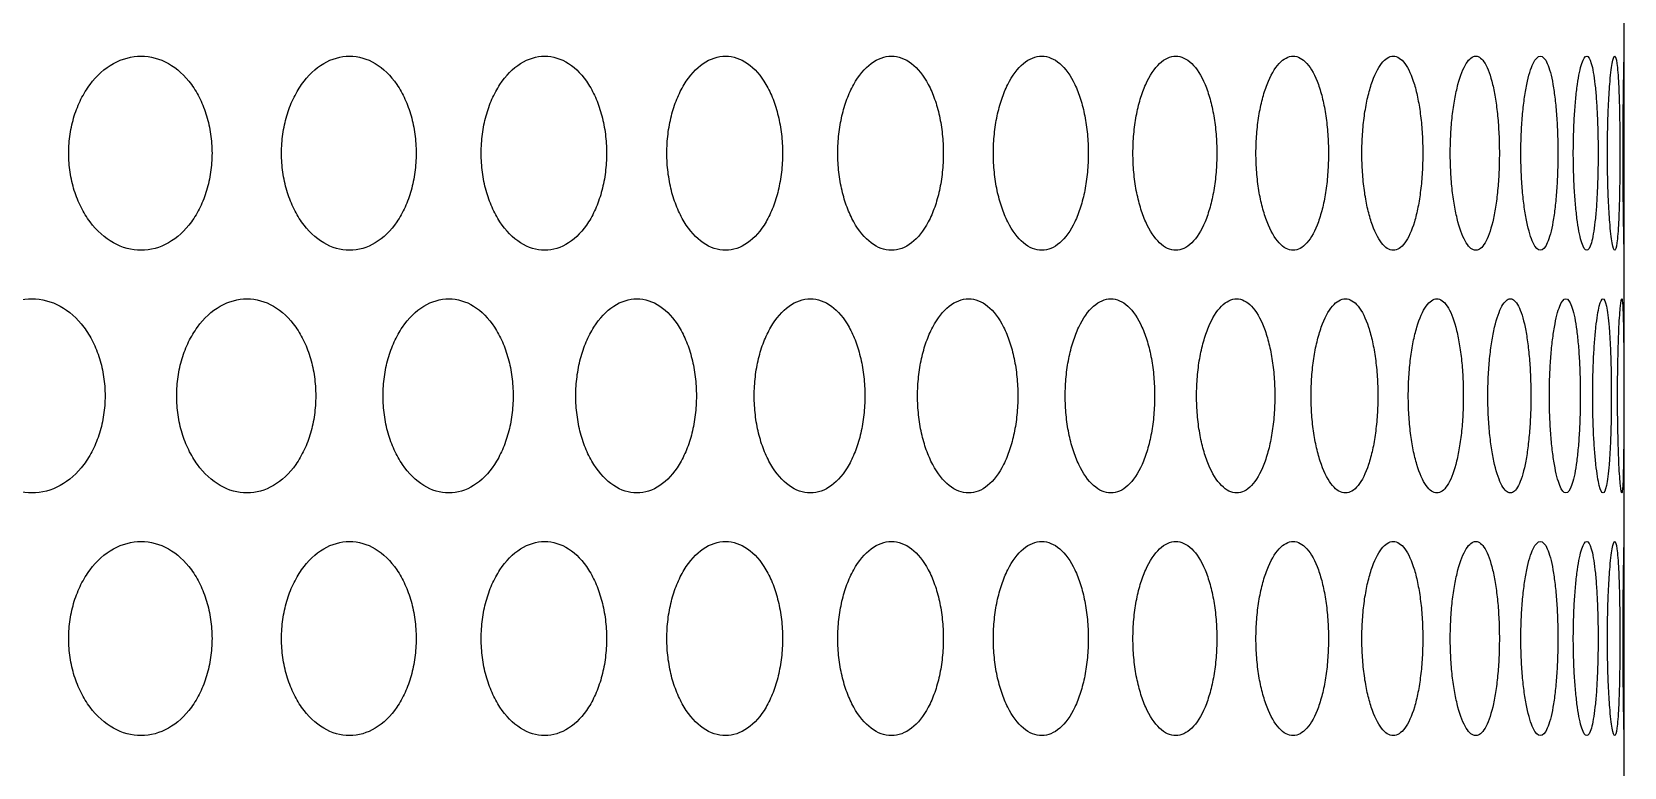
# Model space of a CAD drawing. Header units: millimetres. Extents: x 324 to 7054, y -67 to 2159.
# Drawn here: x 859.9 to 925.5, y 313.7 to 344 of the extents above; entities that cross this region are included whole.
import ezdxf

# ---------------------------------------------------------------- set-up
doc = ezdxf.new("R2010")
doc.units = ezdxf.units.MM
doc.header["$LTSCALE"] = 153.67
doc.layers.get('0').update_dxf_attribs({"linetype": 'CONTINUOUS'})
doc.layers.add('02___PRT_ALL_AXES', color=7, linetype='CONTINUOUS')

msp = doc.modelspace()

# ---------------------------------------------------------------- linework, layer by layer
at = {"linetype": 'Continuous'}
msp.add_line((925.51376, 232.49176), (925.51376, 776), dxfattribs=at)
at = {"layer": '02___PRT_ALL_AXES', "linetype": 'Continuous'}
for points, knots in [([(861.37941, 339), (861.37967, 339.26583), (861.41873, 339.78945), (861.59224, 340.54514), (861.86984, 341.23528), (862.36927, 342.04859), (863.19722, 342.7909), (864.36529, 343.10456), (865.52082, 342.79082), (866.3292, 342.05038), (866.81353, 341.2386), (867.08238, 340.54817), (867.25013, 339.79095), (867.28781, 339.2663), (867.28806, 339)], [0, 0, 0, 0, 0.0625, 0.125, 0.1875, 0.25, 0.375, 0.5, 0.625, 0.75, 0.8125, 0.875, 0.9375, 1, 1, 1, 1]), ([(870.15443, 339), (870.15467, 339.26583), (870.19146, 339.78945), (870.35486, 340.54514), (870.61623, 341.23528), (871.08635, 342.04859), (871.8653, 342.7909), (872.96316, 343.10456), (874.04804, 342.79082), (874.80622, 342.05038), (875.26023, 341.2386), (875.51218, 340.54817), (875.66934, 339.79095), (875.70465, 339.2663), (875.70488, 339)], [0, 0, 0, 0, 0.0625, 0.125, 0.1875, 0.25, 0.375, 0.5, 0.625, 0.75, 0.8125, 0.875, 0.9375, 1, 1, 1, 1]), ([(878.38649, 339), (878.38672, 339.26583), (878.42108, 339.78945), (878.57372, 340.54514), (878.81783, 341.23528), (879.25674, 342.04859), (879.98358, 342.7909), (881.00683, 343.10456), (882.01672, 342.79082), (882.72166, 342.05038), (883.14354, 341.2386), (883.37757, 340.54817), (883.52353, 339.79095), (883.55631, 339.2663), (883.55652, 339)], [0, 0, 0, 0, 0.0625, 0.125, 0.1875, 0.25, 0.375, 0.5, 0.625, 0.75, 0.8125, 0.875, 0.9375, 1, 1, 1, 1]), ([(886.04264, 339), (886.04286, 339.26583), (886.07467, 339.78945), (886.21593, 340.54514), (886.44179, 341.23528), (886.84774, 342.04859), (887.51956, 342.7909), (888.4641, 343.10456), (889.39496, 342.79082), (890.04385, 342.05038), (890.4319, 341.2386), (890.64708, 340.54817), (890.78124, 339.79095), (890.81137, 339.2663), (890.81157, 339)], [0, 0, 0, 0, 0.0625, 0.125, 0.1875, 0.25, 0.375, 0.5, 0.625, 0.75, 0.8125, 0.875, 0.9375, 1, 1, 1, 1]), ([(893.09225, 339), (893.09244, 339.26583), (893.12157, 339.78945), (893.25089, 340.54514), (893.4576, 341.23528), (893.82897, 342.04859), (894.44308, 342.7909), (895.30513, 343.10456), (896.15323, 342.79082), (896.74346, 342.05038), (897.09614, 341.2386), (897.29161, 340.54817), (897.41344, 339.79095), (897.44079, 339.2663), (897.44097, 339)], [0, 0, 0, 0, 0.0625, 0.125, 0.1875, 0.25, 0.375, 0.5, 0.625, 0.75, 0.8125, 0.875, 0.9375, 1, 1, 1, 1]), ([(899.50708, 339), (899.50726, 339.26583), (899.53358, 339.78945), (899.65045, 340.54514), (899.83718, 341.23528), (900.17248, 342.04859), (900.72641, 342.7909), (901.50253, 343.10456), (902.26447, 342.79082), (902.79369, 342.05038), (903.10958, 341.2386), (903.28455, 340.54817), (903.39356, 339.79095), (903.41804, 339.2663), (903.4182, 339)], [0, 0, 0, 0, 0.0625, 0.125, 0.1875, 0.25, 0.375, 0.5, 0.625, 0.75, 0.8125, 0.875, 0.9375, 1, 1, 1, 1]), ([(905.26146, 339), (905.26162, 339.26583), (905.28504, 339.78945), (905.38898, 340.54514), (905.55498, 341.23528), (905.85288, 342.04859), (906.34442, 342.7909), (907.0315, 343.10456), (907.70423, 342.79082), (908.17032, 342.05038), (908.44815, 341.2386), (908.60193, 340.54817), (908.69768, 339.79095), (908.71917, 339.2663), (908.71932, 339)], [0, 0, 0, 0, 0.0625, 0.125, 0.1875, 0.25, 0.375, 0.5, 0.625, 0.75, 0.8125, 0.875, 0.9375, 1, 1, 1, 1]), ([(910.33236, 339), (910.3325, 339.26583), (910.35292, 339.78945), (910.44352, 340.54514), (910.58813, 341.23528), (910.84742, 342.04859), (911.27461, 342.7909), (911.86989, 343.10456), (912.45073, 342.79082), (912.85181, 342.05038), (913.09048, 341.2386), (913.22245, 340.54817), (913.30457, 339.79095), (913.32299, 339.2663), (913.32311, 339)], [0, 0, 0, 0, 0.0625, 0.125, 0.1875, 0.25, 0.375, 0.5, 0.625, 0.75, 0.8125, 0.875, 0.9375, 1, 1, 1, 1]), ([(914.69948, 339), (914.6996, 339.26583), (914.71693, 339.78945), (914.79383, 340.54514), (914.91648, 341.23528), (915.13612, 342.04859), (915.49724, 342.7909), (915.99835, 343.10456), (916.48496, 342.79082), (916.81944, 342.05038), (917.01799, 341.2386), (917.12762, 340.54817), (917.19577, 339.79095), (917.21105, 339.2663), (917.21115, 339)], [0, 0, 0, 0, 0.0625, 0.125, 0.1875, 0.25, 0.375, 0.5, 0.625, 0.75, 0.8125, 0.875, 0.9375, 1, 1, 1, 1]), ([(918.34533, 339), (918.34543, 339.26583), (918.35962, 339.78945), (918.4225, 340.54514), (918.52269, 341.23528), (918.70181, 342.04859), (918.99542, 342.7909), (919.40034, 343.10456), (919.79079, 342.79082), (920.05733, 342.05038), (920.21495, 341.2386), (920.30181, 340.54817), (920.35572, 339.79095), (920.3678, 339.2663), (920.36787, 339)], [0, 0, 0, 0, 0.0625, 0.125, 0.1875, 0.25, 0.375, 0.5, 0.625, 0.75, 0.8125, 0.875, 0.9375, 1, 1, 1, 1]), ([(921.25533, 339), (921.25541, 339.26583), (921.26638, 339.78945), (921.31501, 340.54514), (921.39233, 341.23528), (921.53022, 342.04859), (921.75514, 342.7909), (922.06226, 343.10456), (922.35497, 342.79082), (922.5525, 342.05038), (922.66858, 341.2386), (922.73231, 340.54817), (922.77176, 339.79095), (922.78059, 339.2663), (922.78065, 339)], [0, 0, 0, 0, 0.0625, 0.125, 0.1875, 0.25, 0.375, 0.5, 0.625, 0.75, 0.8125, 0.875, 0.9375, 1, 1, 1, 1]), ([(923.41782, 339), (923.41788, 339.26583), (923.4256, 339.78945), (923.45977, 340.54514), (923.51392, 341.23528), (923.61002, 342.04859), (923.76535, 342.7909), (923.97344, 343.10456), (924.16725, 342.79082), (924.29497, 342.05038), (924.36904, 341.2386), (924.40939, 340.54817), (924.43423, 339.79095), (924.43977, 339.2663), (924.43981, 339)], [0, 0, 0, 0, 0.0625, 0.125, 0.1875, 0.25, 0.375, 0.5, 0.625, 0.75, 0.8125, 0.875, 0.9375, 1, 1, 1, 1]), ([(924.82416, 339), (924.82419, 339.26583), (924.82863, 339.78945), (924.8482, 340.54514), (924.87897, 341.23528), (924.93289, 342.04859), (925.01801, 342.7909), (925.12624, 343.10456), (925.22036, 342.79082), (925.27777, 342.05038), (925.30953, 341.2386), (925.32634, 340.54817), (925.33647, 339.79095), (925.3387, 339.2663), (925.33872, 339)], [0, 0, 0, 0, 0.0625, 0.125, 0.1875, 0.25, 0.375, 0.5, 0.625, 0.75, 0.8125, 0.875, 0.9375, 1, 1, 1, 1]), ([(925.4687, 339), (925.4687, 339.26583), (925.46985, 339.78945), (925.47475, 340.54514), (925.482, 341.23528), (925.49353, 342.04859), (925.50811, 342.7909), (925.51359, 343.0079), (925.51376, 342.9994), (925.51376, 342.99821)], [0, 0, 0, 0, 0.12268473, 0.24536945, 0.36805418, 0.49073891, 0.73610836, 0.98147781, 1, 1, 1, 1]), ([(867.28806, 339), (867.28781, 338.73417), (867.25026, 338.21055), (867.08321, 337.45486), (866.81516, 336.76472), (866.33083, 335.95141), (865.52173, 335.2091), (864.36309, 334.89544), (863.19813, 335.20918), (862.37095, 335.94962), (861.87152, 336.7614), (861.5931, 337.45183), (861.41887, 338.20905), (861.37967, 338.7337), (861.37941, 339)], [0, 0, 0, 0, 0.0625, 0.125, 0.1875, 0.25, 0.375, 0.5, 0.625, 0.75, 0.8125, 0.875, 0.9375, 1, 1, 1, 1]), ([(875.70488, 339), (875.70464, 338.73417), (875.66947, 338.21055), (875.51296, 337.45486), (875.26176, 336.76472), (874.80775, 335.95141), (874.0489, 335.2091), (872.96109, 334.89544), (871.86616, 335.20918), (871.08792, 335.94962), (870.61782, 336.7614), (870.35567, 337.45183), (870.19159, 338.20905), (870.15467, 338.7337), (870.15443, 339)], [0, 0, 0, 0, 0.0625, 0.125, 0.1875, 0.25, 0.375, 0.5, 0.625, 0.75, 0.8125, 0.875, 0.9375, 1, 1, 1, 1]), ([(883.55652, 339), (883.5563, 338.73417), (883.52365, 338.21055), (883.3783, 337.45486), (883.14496, 336.76472), (882.72308, 335.95141), (882.01752, 335.2091), (881.0049, 334.89544), (879.98438, 335.20918), (879.25821, 335.94962), (878.81931, 336.7614), (878.57449, 337.45183), (878.42121, 338.20905), (878.38671, 338.7337), (878.38649, 339)], [0, 0, 0, 0, 0.0625, 0.125, 0.1875, 0.25, 0.375, 0.5, 0.625, 0.75, 0.8125, 0.875, 0.9375, 1, 1, 1, 1]), ([(890.81157, 339), (890.81137, 338.73417), (890.78135, 338.21055), (890.64775, 337.45486), (890.4332, 336.76472), (890.04516, 335.95141), (889.3957, 335.2091), (888.46232, 334.89544), (887.5203, 335.20918), (886.84911, 335.94962), (886.44316, 336.7614), (886.21664, 337.45183), (886.07478, 338.20905), (886.04285, 338.7337), (886.04264, 339)], [0, 0, 0, 0, 0.0625, 0.125, 0.1875, 0.25, 0.375, 0.5, 0.625, 0.75, 0.8125, 0.875, 0.9375, 1, 1, 1, 1]), ([(897.44097, 339), (897.44079, 338.73417), (897.41354, 338.21055), (897.29221, 337.45486), (897.09732, 336.76472), (896.74465, 335.95141), (896.1539, 335.2091), (895.30351, 334.89544), (894.44375, 335.20918), (893.83022, 335.94962), (893.45885, 336.7614), (893.25154, 337.45183), (893.12168, 338.20905), (893.09244, 338.7337), (893.09225, 339)], [0, 0, 0, 0, 0.0625, 0.125, 0.1875, 0.25, 0.375, 0.5, 0.625, 0.75, 0.8125, 0.875, 0.9375, 1, 1, 1, 1]), ([(903.4182, 339), (903.41803, 338.73417), (903.39365, 338.21055), (903.2851, 337.45486), (903.11064, 336.76472), (902.79476, 335.95141), (902.26508, 335.2091), (901.50107, 334.89544), (900.72701, 335.20918), (900.1736, 335.94962), (899.83831, 336.7614), (899.65103, 337.45183), (899.53368, 338.20905), (899.50725, 338.7337), (899.50708, 339)], [0, 0, 0, 0, 0.0625, 0.125, 0.1875, 0.25, 0.375, 0.5, 0.625, 0.75, 0.8125, 0.875, 0.9375, 1, 1, 1, 1]), ([(908.71932, 339), (908.71917, 338.73417), (908.69776, 338.21055), (908.6024, 337.45486), (908.44908, 336.76472), (908.17126, 335.95141), (907.70477, 335.2091), (907.03021, 334.89544), (906.34495, 335.20918), (905.85387, 335.94962), (905.55599, 336.7614), (905.3895, 337.45183), (905.28512, 338.20905), (905.26162, 338.7337), (905.26146, 339)], [0, 0, 0, 0, 0.0625, 0.125, 0.1875, 0.25, 0.375, 0.5, 0.625, 0.75, 0.8125, 0.875, 0.9375, 1, 1, 1, 1]), ([(913.32311, 339), (913.32299, 338.73417), (913.30463, 338.21055), (913.22286, 337.45486), (913.09128, 336.76472), (912.85262, 335.95141), (912.45119, 335.2091), (911.86877, 334.89544), (911.27507, 335.20918), (910.84829, 335.94962), (910.58901, 336.7614), (910.44397, 337.45183), (910.35299, 338.20905), (910.3325, 338.7337), (910.33236, 339)], [0, 0, 0, 0, 0.0625, 0.125, 0.1875, 0.25, 0.375, 0.5, 0.625, 0.75, 0.8125, 0.875, 0.9375, 1, 1, 1, 1]), ([(917.21115, 339), (917.21105, 338.73417), (917.19583, 338.21055), (917.12796, 337.45486), (917.01865, 336.76472), (916.82012, 335.95141), (916.48535, 335.2091), (915.99741, 334.89544), (915.49763, 335.20918), (915.13686, 335.94962), (914.91722, 336.7614), (914.79422, 337.45183), (914.717, 338.20905), (914.69959, 338.7337), (914.69948, 339)], [0, 0, 0, 0, 0.0625, 0.125, 0.1875, 0.25, 0.375, 0.5, 0.625, 0.75, 0.8125, 0.875, 0.9375, 1, 1, 1, 1]), ([(920.36787, 339), (920.36779, 338.73417), (920.35576, 338.21055), (920.30207, 337.45486), (920.21548, 336.76472), (920.05786, 335.95141), (919.7911, 335.2091), (919.39959, 334.89544), (918.99573, 335.20918), (918.70241, 335.94962), (918.52329, 336.7614), (918.42282, 337.45183), (918.35967, 338.20905), (918.34543, 338.7337), (918.34533, 339)], [0, 0, 0, 0, 0.0625, 0.125, 0.1875, 0.25, 0.375, 0.5, 0.625, 0.75, 0.8125, 0.875, 0.9375, 1, 1, 1, 1]), ([(922.78065, 339), (922.78059, 338.73417), (922.77179, 338.21055), (922.7325, 337.45486), (922.66896, 336.76472), (922.55289, 335.95141), (922.35521, 335.2091), (922.06169, 334.89544), (921.75537, 335.20918), (921.53068, 335.94962), (921.3928, 336.7614), (921.31525, 337.45183), (921.26643, 338.20905), (921.2554, 338.7337), (921.25533, 339)], [0, 0, 0, 0, 0.0625, 0.125, 0.1875, 0.25, 0.375, 0.5, 0.625, 0.75, 0.8125, 0.875, 0.9375, 1, 1, 1, 1]), ([(924.43981, 339), (924.43977, 338.73417), (924.43425, 338.21055), (924.40951, 337.45486), (924.36928, 336.76472), (924.29523, 335.95141), (924.16741, 335.2091), (923.97306, 334.89544), (923.76551, 335.20918), (923.61034, 335.94962), (923.51425, 336.7614), (923.45994, 337.45183), (923.42563, 338.20905), (923.41788, 338.7337), (923.41782, 339)], [0, 0, 0, 0, 0.0625, 0.125, 0.1875, 0.25, 0.375, 0.5, 0.625, 0.75, 0.8125, 0.875, 0.9375, 1, 1, 1, 1]), ([(925.33872, 339), (925.3387, 338.73417), (925.33648, 338.21055), (925.32639, 337.45486), (925.30963, 336.76472), (925.27789, 335.95141), (925.22044, 335.2091), (925.12605, 334.89544), (925.01809, 335.20918), (924.93307, 335.94962), (924.87915, 336.7614), (924.8483, 337.45183), (924.82865, 338.20905), (924.82419, 338.7337), (924.82416, 339)], [0, 0, 0, 0, 0.0625, 0.125, 0.1875, 0.25, 0.375, 0.5, 0.625, 0.75, 0.8125, 0.875, 0.9375, 1, 1, 1, 1]), ([(925.51376, 335.00183), (925.51376, 335.00062), (925.51359, 334.99202), (925.50811, 335.20918), (925.49357, 335.94962), (925.48204, 336.7614), (925.47477, 337.45183), (925.46985, 338.20905), (925.4687, 338.7337), (925.4687, 339)], [0, 0, 0, 0, 0.0187605, 0.26407038, 0.50938025, 0.63203519, 0.75469013, 0.87734506, 1, 1, 1, 1]), ([(856.79919, 329), (856.79946, 329.26583), (856.83959, 329.78945), (857.0179, 330.54514), (857.3032, 331.23528), (857.81655, 332.04859), (858.66777, 332.7909), (859.86921, 333.10456), (861.05834, 332.79082), (861.89062, 332.05038), (862.38939, 331.2386), (862.66629, 330.54817), (862.83908, 329.79095), (862.8779, 329.2663), (862.87815, 329)], [0, 0, 0, 0, 0.0625, 0.125, 0.1875, 0.25, 0.375, 0.5, 0.625, 0.75, 0.8125, 0.875, 0.9375, 1, 1, 1, 1]), ([(865.83264, 329), (865.83289, 329.26583), (865.87083, 329.78945), (866.03938, 330.54514), (866.309, 331.23528), (866.79401, 332.04859), (867.59787, 332.7909), (868.7314, 333.10456), (869.85217, 332.79082), (870.63583, 332.05038), (871.10524, 331.2386), (871.36577, 330.54817), (871.52831, 329.79095), (871.56482, 329.2663), (871.56506, 329)], [0, 0, 0, 0, 0.0625, 0.125, 0.1875, 0.25, 0.375, 0.5, 0.625, 0.75, 0.8125, 0.875, 0.9375, 1, 1, 1, 1]), ([(874.34044, 329), (874.34068, 329.26583), (874.37627, 329.78945), (874.53437, 330.54514), (874.78724, 331.23528), (875.24198, 332.04859), (875.99525, 332.7909), (877.05633, 333.10456), (878.10425, 332.79082), (878.83617, 332.05038), (879.27434, 331.2386), (879.51745, 330.54817), (879.66908, 329.79095), (879.70314, 329.2663), (879.70336, 329)], [0, 0, 0, 0, 0.0625, 0.125, 0.1875, 0.25, 0.375, 0.5, 0.625, 0.75, 0.8125, 0.875, 0.9375, 1, 1, 1, 1]), ([(882.28853, 329), (882.28875, 329.26583), (882.32185, 329.78945), (882.46888, 330.54514), (882.70398, 331.23528), (883.12662, 332.04859), (883.8263, 332.7909), (884.81069, 333.10456), (885.78155, 332.79082), (886.4588, 332.05038), (886.86397, 331.2386), (887.08869, 330.54817), (887.22882, 329.79095), (887.26029, 329.2663), (887.26049, 329)], [0, 0, 0, 0, 0.0625, 0.125, 0.1875, 0.25, 0.375, 0.5, 0.625, 0.75, 0.8125, 0.875, 0.9375, 1, 1, 1, 1]), ([(889.64509, 329), (889.64529, 329.26583), (889.67577, 329.78945), (889.81114, 330.54514), (890.02753, 331.23528), (890.41639, 332.04859), (891.05967, 332.7909), (891.96342, 333.10456), (892.85334, 332.79082), (893.47321, 332.05038), (893.84376, 331.2386), (894.04919, 330.54817), (894.17725, 329.79095), (894.20601, 329.2663), (894.20619, 329)], [0, 0, 0, 0, 0.0625, 0.125, 0.1875, 0.25, 0.375, 0.5, 0.625, 0.75, 0.8125, 0.875, 0.9375, 1, 1, 1, 1]), ([(896.38068, 329), (896.38086, 329.26583), (896.4086, 329.78945), (896.53176, 330.54514), (896.72858, 331.23528), (897.08209, 332.04859), (897.6664, 332.7909), (898.4859, 333.10456), (899.29132, 332.79082), (899.85133, 332.05038), (900.18578, 331.2386), (900.37109, 330.54817), (900.48657, 329.79095), (900.51249, 329.2663), (900.51266, 329)], [0, 0, 0, 0, 0.0625, 0.125, 0.1875, 0.25, 0.375, 0.5, 0.625, 0.75, 0.8125, 0.875, 0.9375, 1, 1, 1, 1]), ([(902.46833, 329), (902.4685, 329.26583), (902.49338, 329.78945), (902.60384, 330.54514), (902.7803, 331.23528), (903.09705, 332.04859), (903.62005, 332.7909), (904.35202, 333.10456), (905.06971, 332.79082), (905.56762, 332.05038), (905.86462, 331.2386), (906.02908, 330.54817), (906.13152, 329.79095), (906.15451, 329.2663), (906.15466, 329)], [0, 0, 0, 0, 0.0625, 0.125, 0.1875, 0.25, 0.375, 0.5, 0.625, 0.75, 0.8125, 0.875, 0.9375, 1, 1, 1, 1]), ([(907.88368, 329), (907.88383, 329.26583), (907.90576, 329.78945), (908.00308, 330.54514), (908.15847, 331.23528), (908.43719, 332.04859), (908.89679, 332.7909), (909.53829, 333.10456), (910.16539, 332.79082), (910.59919, 332.05038), (910.85757, 331.2386), (911.00052, 330.54817), (911.0895, 329.79095), (911.10947, 329.2663), (911.1096, 329)], [0, 0, 0, 0, 0.0625, 0.125, 0.1875, 0.25, 0.375, 0.5, 0.625, 0.75, 0.8125, 0.875, 0.9375, 1, 1, 1, 1]), ([(912.60505, 329), (912.60518, 329.26583), (912.62407, 329.78945), (912.70786, 330.54514), (912.84155, 331.23528), (913.08114, 332.04859), (913.47549, 332.7909), (914.02396, 333.10456), (914.55796, 332.79082), (914.92592, 332.05038), (915.14464, 331.2386), (915.2655, 330.54817), (915.34067, 329.79095), (915.35753, 329.2663), (915.35764, 329)], [0, 0, 0, 0, 0.0625, 0.125, 0.1875, 0.25, 0.375, 0.5, 0.625, 0.75, 0.8125, 0.875, 0.9375, 1, 1, 1, 1]), ([(916.61355, 329), (916.61365, 329.26583), (916.62942, 329.78945), (916.69935, 330.54514), (916.81082, 331.23528), (917.0103, 332.04859), (917.33783, 332.7909), (917.79107, 333.10456), (918.22982, 332.79082), (918.53048, 332.05038), (918.70866, 331.2386), (918.80695, 330.54817), (918.86801, 329.79095), (918.8817, 329.2663), (918.88179, 329)], [0, 0, 0, 0, 0.0625, 0.125, 0.1875, 0.25, 0.375, 0.5, 0.625, 0.75, 0.8125, 0.875, 0.9375, 1, 1, 1, 1]), ([(919.89311, 329), (919.8932, 329.26583), (919.90579, 329.78945), (919.96157, 330.54514), (920.05037, 331.23528), (920.20895, 332.04859), (920.46835, 332.7909), (920.82455, 333.10456), (921.1663, 332.79082), (921.39844, 332.05038), (921.53537, 331.2386), (921.6107, 330.54817), (921.6574, 329.79095), (921.66786, 329.2663), (921.66793, 329)], [0, 0, 0, 0, 0.0625, 0.125, 0.1875, 0.25, 0.375, 0.5, 0.625, 0.75, 0.8125, 0.875, 0.9375, 1, 1, 1, 1]), ([(922.43063, 329), (922.43069, 329.26583), (922.44005, 329.78945), (922.48147, 330.54514), (922.54723, 331.23528), (922.66429, 332.04859), (922.85451, 332.7909), (923.11224, 333.10456), (923.35562, 332.79082), (923.51833, 332.05038), (923.61345, 331.2386), (923.66551, 330.54817), (923.69768, 329.79095), (923.70487, 329.2663), (923.70491, 329)], [0, 0, 0, 0, 0.0625, 0.125, 0.1875, 0.25, 0.375, 0.5, 0.625, 0.75, 0.8125, 0.875, 0.9375, 1, 1, 1, 1]), ([(924.21593, 329), (924.21597, 329.26583), (924.22206, 329.78945), (924.24895, 330.54514), (924.29143, 331.23528), (924.36647, 332.04859), (924.48676, 332.7909), (924.645, 333.10456), (924.78904, 332.79082), (924.88165, 332.05038), (924.93459, 331.2386), (924.96318, 330.54817), (924.98067, 329.79095), (924.98456, 329.2663), (924.98459, 329)], [0, 0, 0, 0, 0.0625, 0.125, 0.1875, 0.25, 0.375, 0.5, 0.625, 0.75, 0.8125, 0.875, 0.9375, 1, 1, 1, 1]), ([(925.24188, 329), (925.2419, 329.26583), (925.2447, 329.78945), (925.25694, 330.54514), (925.27596, 331.23528), (925.3087, 332.04859), (925.35857, 332.7909), (925.41668, 333.10456), (925.4608, 332.79082), (925.48295, 332.05038), (925.49349, 331.2386), (925.4985, 330.54817), (925.50125, 329.79095), (925.50183, 329.2663), (925.50183, 329)], [0, 0, 0, 0, 0.0625, 0.125, 0.1875, 0.25, 0.375, 0.5, 0.625, 0.75, 0.8125, 0.875, 0.9375, 1, 1, 1, 1]), ([(862.87815, 329), (862.87789, 328.73417), (862.83922, 328.21055), (862.66715, 327.45486), (862.39107, 326.76472), (861.8923, 325.95141), (861.05928, 325.2091), (859.86694, 324.89544), (858.6687, 325.20918), (857.81827, 325.94962), (857.30493, 326.7614), (857.01879, 327.45183), (856.83974, 328.20905), (856.79945, 328.7337), (856.79919, 329)], [0, 0, 0, 0, 0.0625, 0.125, 0.1875, 0.25, 0.375, 0.5, 0.625, 0.75, 0.8125, 0.875, 0.9375, 1, 1, 1, 1]), ([(871.56506, 329), (871.56482, 328.73417), (871.52844, 328.21055), (871.36658, 327.45486), (871.10682, 326.76472), (870.63742, 325.95141), (869.85305, 325.2091), (868.72926, 324.89544), (867.59875, 325.20918), (866.79564, 325.94962), (866.31063, 326.7614), (866.04022, 327.45183), (865.87097, 328.20905), (865.83289, 328.7337), (865.83264, 329)], [0, 0, 0, 0, 0.0625, 0.125, 0.1875, 0.25, 0.375, 0.5, 0.625, 0.75, 0.8125, 0.875, 0.9375, 1, 1, 1, 1]), ([(879.70336, 329), (879.70314, 328.73417), (879.66921, 328.21055), (879.5182, 327.45486), (879.27581, 326.76472), (878.83765, 325.95141), (878.10507, 325.2091), (877.05433, 324.89544), (875.99608, 325.20918), (875.2435, 325.94962), (874.78877, 326.7614), (874.53516, 327.45183), (874.3764, 328.20905), (874.34067, 328.7337), (874.34044, 329)], [0, 0, 0, 0, 0.0625, 0.125, 0.1875, 0.25, 0.375, 0.5, 0.625, 0.75, 0.8125, 0.875, 0.9375, 1, 1, 1, 1]), ([(887.26049, 329), (887.26028, 328.73417), (887.22893, 328.21055), (887.08938, 327.45486), (886.86533, 326.76472), (886.46017, 325.95141), (885.78231, 325.2091), (884.80883, 324.89544), (883.82707, 325.20918), (883.12804, 325.94962), (882.7054, 326.7614), (882.46961, 327.45183), (882.32197, 328.20905), (882.28874, 328.7337), (882.28853, 329)], [0, 0, 0, 0, 0.0625, 0.125, 0.1875, 0.25, 0.375, 0.5, 0.625, 0.75, 0.8125, 0.875, 0.9375, 1, 1, 1, 1]), ([(894.20619, 329), (894.206, 328.73417), (894.17735, 328.21055), (894.04983, 327.45486), (893.84501, 326.76472), (893.47446, 325.95141), (892.85405, 325.2091), (891.96172, 324.89544), (891.06037, 325.20918), (890.41769, 325.94962), (890.02884, 326.7614), (889.81181, 327.45183), (889.67589, 328.20905), (889.64529, 328.7337), (889.64509, 329)], [0, 0, 0, 0, 0.0625, 0.125, 0.1875, 0.25, 0.375, 0.5, 0.625, 0.75, 0.8125, 0.875, 0.9375, 1, 1, 1, 1]), ([(900.51266, 329), (900.51249, 328.73417), (900.48666, 328.21055), (900.37166, 327.45486), (900.1869, 326.76472), (899.85246, 325.95141), (899.29196, 325.2091), (898.48436, 324.89544), (897.66704, 325.20918), (897.08327, 325.94962), (896.72977, 326.7614), (896.53237, 327.45183), (896.4087, 328.20905), (896.38086, 328.7337), (896.38068, 329)], [0, 0, 0, 0, 0.0625, 0.125, 0.1875, 0.25, 0.375, 0.5, 0.625, 0.75, 0.8125, 0.875, 0.9375, 1, 1, 1, 1]), ([(906.15466, 329), (906.15451, 328.73417), (906.1316, 328.21055), (906.02959, 327.45486), (905.86562, 326.76472), (905.56862, 325.95141), (905.07028, 325.2091), (904.35064, 324.89544), (903.62062, 325.20918), (903.09811, 325.94962), (902.78136, 326.7614), (902.60439, 327.45183), (902.49347, 328.20905), (902.46849, 328.7337), (902.46833, 329)], [0, 0, 0, 0, 0.0625, 0.125, 0.1875, 0.25, 0.375, 0.5, 0.625, 0.75, 0.8125, 0.875, 0.9375, 1, 1, 1, 1]), ([(911.1096, 329), (911.10946, 328.73417), (911.08957, 328.21055), (911.00096, 327.45486), (910.85844, 326.76472), (910.60007, 325.95141), (910.16589, 325.2091), (909.53709, 324.89544), (908.89728, 325.20918), (908.43813, 325.94962), (908.15941, 326.7614), (908.00357, 327.45183), (907.90584, 328.20905), (907.88383, 328.7337), (907.88368, 329)], [0, 0, 0, 0, 0.0625, 0.125, 0.1875, 0.25, 0.375, 0.5, 0.625, 0.75, 0.8125, 0.875, 0.9375, 1, 1, 1, 1]), ([(915.35764, 329), (915.35753, 328.73417), (915.34073, 328.21055), (915.26587, 327.45486), (915.14537, 326.76472), (914.92666, 325.95141), (914.55838, 325.2091), (914.02293, 324.89544), (913.47591, 325.20918), (913.08194, 325.94962), (912.84236, 326.7614), (912.70828, 327.45183), (912.62414, 328.20905), (912.60518, 328.7337), (912.60505, 329)], [0, 0, 0, 0, 0.0625, 0.125, 0.1875, 0.25, 0.375, 0.5, 0.625, 0.75, 0.8125, 0.875, 0.9375, 1, 1, 1, 1]), ([(918.88179, 329), (918.88169, 328.73417), (918.86806, 328.21055), (918.80725, 327.45486), (918.70925, 326.76472), (918.53109, 325.95141), (918.23018, 325.2091), (917.79023, 324.89544), (917.33818, 325.20918), (917.01097, 325.94962), (916.81149, 326.7614), (916.6997, 327.45183), (916.62948, 328.20905), (916.61365, 328.7337), (916.61355, 329)], [0, 0, 0, 0, 0.0625, 0.125, 0.1875, 0.25, 0.375, 0.5, 0.625, 0.75, 0.8125, 0.875, 0.9375, 1, 1, 1, 1]), ([(921.66793, 329), (921.66786, 328.73417), (921.65744, 328.21055), (921.61093, 327.45486), (921.53582, 326.76472), (921.39891, 325.95141), (921.16657, 325.2091), (920.82389, 324.89544), (920.46862, 325.20918), (920.20948, 325.94962), (920.0509, 326.7614), (919.96185, 327.45183), (919.90583, 328.20905), (919.8932, 328.7337), (919.89311, 329)], [0, 0, 0, 0, 0.0625, 0.125, 0.1875, 0.25, 0.375, 0.5, 0.625, 0.75, 0.8125, 0.875, 0.9375, 1, 1, 1, 1]), ([(923.70491, 329), (923.70487, 328.73417), (923.69771, 328.21055), (923.66567, 327.45486), (923.61377, 326.76472), (923.51865, 325.95141), (923.35582, 325.2091), (923.11177, 324.89544), (922.8547, 325.20918), (922.66467, 325.94962), (922.54763, 326.7614), (922.48167, 327.45183), (922.44008, 328.20905), (922.43069, 328.7337), (922.43063, 329)], [0, 0, 0, 0, 0.0625, 0.125, 0.1875, 0.25, 0.375, 0.5, 0.625, 0.75, 0.8125, 0.875, 0.9375, 1, 1, 1, 1]), ([(924.98459, 329), (924.98456, 328.73417), (924.98069, 328.21055), (924.96327, 327.45486), (924.93476, 326.76472), (924.88183, 325.95141), (924.78916, 325.2091), (924.64471, 324.89544), (924.48688, 325.20918), (924.36672, 325.94962), (924.29168, 326.7614), (924.24908, 327.45183), (924.22209, 328.20905), (924.21597, 328.7337), (924.21593, 329)], [0, 0, 0, 0, 0.0625, 0.125, 0.1875, 0.25, 0.375, 0.5, 0.625, 0.75, 0.8125, 0.875, 0.9375, 1, 1, 1, 1]), ([(925.50183, 329), (925.50183, 328.73417), (925.50126, 328.21055), (925.49851, 327.45486), (925.49353, 326.76472), (925.48299, 325.95141), (925.46084, 325.2091), (925.41658, 324.89544), (925.35861, 325.20918), (925.30881, 325.94962), (925.27607, 326.7614), (925.257, 327.45183), (925.24471, 328.20905), (925.2419, 328.7337), (925.24188, 329)], [0, 0, 0, 0, 0.0625, 0.125, 0.1875, 0.25, 0.375, 0.5, 0.625, 0.75, 0.8125, 0.875, 0.9375, 1, 1, 1, 1]), ([(861.37941, 319), (861.37967, 319.26583), (861.41873, 319.78945), (861.59224, 320.54514), (861.86984, 321.23528), (862.36927, 322.04859), (863.19722, 322.7909), (864.36529, 323.10456), (865.52082, 322.79082), (866.3292, 322.05038), (866.81353, 321.2386), (867.08238, 320.54817), (867.25013, 319.79095), (867.28781, 319.2663), (867.28806, 319)], [0, 0, 0, 0, 0.0625, 0.125, 0.1875, 0.25, 0.375, 0.5, 0.625, 0.75, 0.8125, 0.875, 0.9375, 1, 1, 1, 1]), ([(870.15443, 319), (870.15467, 319.26583), (870.19146, 319.78945), (870.35486, 320.54514), (870.61623, 321.23528), (871.08635, 322.04859), (871.8653, 322.7909), (872.96316, 323.10456), (874.04804, 322.79082), (874.80622, 322.05038), (875.26023, 321.2386), (875.51218, 320.54817), (875.66934, 319.79095), (875.70465, 319.2663), (875.70488, 319)], [0, 0, 0, 0, 0.0625, 0.125, 0.1875, 0.25, 0.375, 0.5, 0.625, 0.75, 0.8125, 0.875, 0.9375, 1, 1, 1, 1]), ([(878.38649, 319), (878.38672, 319.26583), (878.42108, 319.78945), (878.57372, 320.54514), (878.81783, 321.23528), (879.25674, 322.04859), (879.98358, 322.7909), (881.00683, 323.10456), (882.01672, 322.79082), (882.72166, 322.05038), (883.14354, 321.2386), (883.37757, 320.54817), (883.52353, 319.79095), (883.55631, 319.2663), (883.55652, 319)], [0, 0, 0, 0, 0.0625, 0.125, 0.1875, 0.25, 0.375, 0.5, 0.625, 0.75, 0.8125, 0.875, 0.9375, 1, 1, 1, 1]), ([(886.04264, 319), (886.04286, 319.26583), (886.07467, 319.78945), (886.21593, 320.54514), (886.44179, 321.23528), (886.84774, 322.04859), (887.51956, 322.7909), (888.4641, 323.10456), (889.39496, 322.79082), (890.04385, 322.05038), (890.4319, 321.2386), (890.64708, 320.54817), (890.78124, 319.79095), (890.81137, 319.2663), (890.81157, 319)], [0, 0, 0, 0, 0.0625, 0.125, 0.1875, 0.25, 0.375, 0.5, 0.625, 0.75, 0.8125, 0.875, 0.9375, 1, 1, 1, 1]), ([(893.09225, 319), (893.09244, 319.26583), (893.12157, 319.78945), (893.25089, 320.54514), (893.4576, 321.23528), (893.82897, 322.04859), (894.44308, 322.7909), (895.30513, 323.10456), (896.15323, 322.79082), (896.74346, 322.05038), (897.09614, 321.2386), (897.29161, 320.54817), (897.41344, 319.79095), (897.44079, 319.2663), (897.44097, 319)], [0, 0, 0, 0, 0.0625, 0.125, 0.1875, 0.25, 0.375, 0.5, 0.625, 0.75, 0.8125, 0.875, 0.9375, 1, 1, 1, 1]), ([(899.50708, 319), (899.50726, 319.26583), (899.53358, 319.78945), (899.65045, 320.54514), (899.83718, 321.23528), (900.17248, 322.04859), (900.72641, 322.7909), (901.50253, 323.10456), (902.26447, 322.79082), (902.79369, 322.05038), (903.10958, 321.2386), (903.28455, 320.54817), (903.39356, 319.79095), (903.41804, 319.2663), (903.4182, 319)], [0, 0, 0, 0, 0.0625, 0.125, 0.1875, 0.25, 0.375, 0.5, 0.625, 0.75, 0.8125, 0.875, 0.9375, 1, 1, 1, 1]), ([(905.26146, 319), (905.26162, 319.26583), (905.28504, 319.78945), (905.38898, 320.54514), (905.55498, 321.23528), (905.85288, 322.04859), (906.34442, 322.7909), (907.0315, 323.10456), (907.70423, 322.79082), (908.17032, 322.05038), (908.44815, 321.2386), (908.60193, 320.54817), (908.69768, 319.79095), (908.71917, 319.2663), (908.71932, 319)], [0, 0, 0, 0, 0.0625, 0.125, 0.1875, 0.25, 0.375, 0.5, 0.625, 0.75, 0.8125, 0.875, 0.9375, 1, 1, 1, 1]), ([(910.33236, 319), (910.3325, 319.26583), (910.35292, 319.78945), (910.44352, 320.54514), (910.58813, 321.23528), (910.84742, 322.04859), (911.27461, 322.7909), (911.86989, 323.10456), (912.45073, 322.79082), (912.85181, 322.05038), (913.09048, 321.2386), (913.22245, 320.54817), (913.30457, 319.79095), (913.32299, 319.2663), (913.32311, 319)], [0, 0, 0, 0, 0.0625, 0.125, 0.1875, 0.25, 0.375, 0.5, 0.625, 0.75, 0.8125, 0.875, 0.9375, 1, 1, 1, 1]), ([(914.69948, 319), (914.6996, 319.26583), (914.71693, 319.78945), (914.79383, 320.54514), (914.91648, 321.23528), (915.13612, 322.04859), (915.49724, 322.7909), (915.99835, 323.10456), (916.48496, 322.79082), (916.81944, 322.05038), (917.01799, 321.2386), (917.12762, 320.54817), (917.19577, 319.79095), (917.21105, 319.2663), (917.21115, 319)], [0, 0, 0, 0, 0.0625, 0.125, 0.1875, 0.25, 0.375, 0.5, 0.625, 0.75, 0.8125, 0.875, 0.9375, 1, 1, 1, 1]), ([(918.34533, 319), (918.34543, 319.26583), (918.35962, 319.78945), (918.4225, 320.54514), (918.52269, 321.23528), (918.70181, 322.04859), (918.99542, 322.7909), (919.40034, 323.10456), (919.79079, 322.79082), (920.05733, 322.05038), (920.21495, 321.2386), (920.30181, 320.54817), (920.35572, 319.79095), (920.3678, 319.2663), (920.36787, 319)], [0, 0, 0, 0, 0.0625, 0.125, 0.1875, 0.25, 0.375, 0.5, 0.625, 0.75, 0.8125, 0.875, 0.9375, 1, 1, 1, 1]), ([(921.25533, 319), (921.25541, 319.26583), (921.26638, 319.78945), (921.31501, 320.54514), (921.39233, 321.23528), (921.53022, 322.04859), (921.75514, 322.7909), (922.06226, 323.10456), (922.35497, 322.79082), (922.5525, 322.05038), (922.66858, 321.2386), (922.73231, 320.54817), (922.77176, 319.79095), (922.78059, 319.2663), (922.78065, 319)], [0, 0, 0, 0, 0.0625, 0.125, 0.1875, 0.25, 0.375, 0.5, 0.625, 0.75, 0.8125, 0.875, 0.9375, 1, 1, 1, 1]), ([(923.41782, 319), (923.41788, 319.26583), (923.4256, 319.78945), (923.45977, 320.54514), (923.51392, 321.23528), (923.61002, 322.04859), (923.76535, 322.7909), (923.97344, 323.10456), (924.16725, 322.79082), (924.29497, 322.05038), (924.36904, 321.2386), (924.40939, 320.54817), (924.43423, 319.79095), (924.43977, 319.2663), (924.43981, 319)], [0, 0, 0, 0, 0.0625, 0.125, 0.1875, 0.25, 0.375, 0.5, 0.625, 0.75, 0.8125, 0.875, 0.9375, 1, 1, 1, 1]), ([(924.82416, 319), (924.82419, 319.26583), (924.82863, 319.78945), (924.8482, 320.54514), (924.87897, 321.23528), (924.93289, 322.04859), (925.01801, 322.7909), (925.12624, 323.10456), (925.22036, 322.79082), (925.27777, 322.05038), (925.30953, 321.2386), (925.32634, 320.54817), (925.33647, 319.79095), (925.3387, 319.2663), (925.33872, 319)], [0, 0, 0, 0, 0.0625, 0.125, 0.1875, 0.25, 0.375, 0.5, 0.625, 0.75, 0.8125, 0.875, 0.9375, 1, 1, 1, 1]), ([(925.4687, 319), (925.4687, 319.26583), (925.46985, 319.78945), (925.47475, 320.54514), (925.482, 321.23528), (925.49353, 322.04859), (925.50811, 322.7909), (925.51359, 323.0079), (925.51376, 322.9994), (925.51376, 322.99821)], [0, 0, 0, 0, 0.12268473, 0.24536945, 0.36805418, 0.49073891, 0.73610836, 0.98147781, 1, 1, 1, 1]), ([(867.28806, 319), (867.28781, 318.73417), (867.25026, 318.21055), (867.08321, 317.45486), (866.81516, 316.76472), (866.33083, 315.95141), (865.52173, 315.2091), (864.36309, 314.89544), (863.19813, 315.20918), (862.37095, 315.94962), (861.87152, 316.7614), (861.5931, 317.45183), (861.41887, 318.20905), (861.37967, 318.7337), (861.37941, 319)], [0, 0, 0, 0, 0.0625, 0.125, 0.1875, 0.25, 0.375, 0.5, 0.625, 0.75, 0.8125, 0.875, 0.9375, 1, 1, 1, 1]), ([(875.70488, 319), (875.70464, 318.73417), (875.66947, 318.21055), (875.51296, 317.45486), (875.26176, 316.76472), (874.80775, 315.95141), (874.0489, 315.2091), (872.96109, 314.89544), (871.86616, 315.20918), (871.08792, 315.94962), (870.61782, 316.7614), (870.35567, 317.45183), (870.19159, 318.20905), (870.15467, 318.7337), (870.15443, 319)], [0, 0, 0, 0, 0.0625, 0.125, 0.1875, 0.25, 0.375, 0.5, 0.625, 0.75, 0.8125, 0.875, 0.9375, 1, 1, 1, 1]), ([(883.55652, 319), (883.5563, 318.73417), (883.52365, 318.21055), (883.3783, 317.45486), (883.14496, 316.76472), (882.72308, 315.95141), (882.01752, 315.2091), (881.0049, 314.89544), (879.98438, 315.20918), (879.25821, 315.94962), (878.81931, 316.7614), (878.57449, 317.45183), (878.42121, 318.20905), (878.38671, 318.7337), (878.38649, 319)], [0, 0, 0, 0, 0.0625, 0.125, 0.1875, 0.25, 0.375, 0.5, 0.625, 0.75, 0.8125, 0.875, 0.9375, 1, 1, 1, 1]), ([(890.81157, 319), (890.81137, 318.73417), (890.78135, 318.21055), (890.64775, 317.45486), (890.4332, 316.76472), (890.04516, 315.95141), (889.3957, 315.2091), (888.46232, 314.89544), (887.5203, 315.20918), (886.84911, 315.94962), (886.44316, 316.7614), (886.21664, 317.45183), (886.07478, 318.20905), (886.04285, 318.7337), (886.04264, 319)], [0, 0, 0, 0, 0.0625, 0.125, 0.1875, 0.25, 0.375, 0.5, 0.625, 0.75, 0.8125, 0.875, 0.9375, 1, 1, 1, 1]), ([(897.44097, 319), (897.44079, 318.73417), (897.41354, 318.21055), (897.29221, 317.45486), (897.09732, 316.76472), (896.74465, 315.95141), (896.1539, 315.2091), (895.30351, 314.89544), (894.44375, 315.20918), (893.83022, 315.94962), (893.45885, 316.7614), (893.25154, 317.45183), (893.12168, 318.20905), (893.09244, 318.7337), (893.09225, 319)], [0, 0, 0, 0, 0.0625, 0.125, 0.1875, 0.25, 0.375, 0.5, 0.625, 0.75, 0.8125, 0.875, 0.9375, 1, 1, 1, 1]), ([(903.4182, 319), (903.41803, 318.73417), (903.39365, 318.21055), (903.2851, 317.45486), (903.11064, 316.76472), (902.79476, 315.95141), (902.26508, 315.2091), (901.50107, 314.89544), (900.72701, 315.20918), (900.1736, 315.94962), (899.83831, 316.7614), (899.65103, 317.45183), (899.53368, 318.20905), (899.50725, 318.7337), (899.50708, 319)], [0, 0, 0, 0, 0.0625, 0.125, 0.1875, 0.25, 0.375, 0.5, 0.625, 0.75, 0.8125, 0.875, 0.9375, 1, 1, 1, 1]), ([(908.71932, 319), (908.71917, 318.73417), (908.69776, 318.21055), (908.6024, 317.45486), (908.44908, 316.76472), (908.17126, 315.95141), (907.70477, 315.2091), (907.03021, 314.89544), (906.34495, 315.20918), (905.85387, 315.94962), (905.55599, 316.7614), (905.3895, 317.45183), (905.28512, 318.20905), (905.26162, 318.7337), (905.26146, 319)], [0, 0, 0, 0, 0.0625, 0.125, 0.1875, 0.25, 0.375, 0.5, 0.625, 0.75, 0.8125, 0.875, 0.9375, 1, 1, 1, 1]), ([(913.32311, 319), (913.32299, 318.73417), (913.30463, 318.21055), (913.22286, 317.45486), (913.09128, 316.76472), (912.85262, 315.95141), (912.45119, 315.2091), (911.86877, 314.89544), (911.27507, 315.20918), (910.84829, 315.94962), (910.58901, 316.7614), (910.44397, 317.45183), (910.35299, 318.20905), (910.3325, 318.7337), (910.33236, 319)], [0, 0, 0, 0, 0.0625, 0.125, 0.1875, 0.25, 0.375, 0.5, 0.625, 0.75, 0.8125, 0.875, 0.9375, 1, 1, 1, 1]), ([(917.21115, 319), (917.21105, 318.73417), (917.19583, 318.21055), (917.12796, 317.45486), (917.01865, 316.76472), (916.82012, 315.95141), (916.48535, 315.2091), (915.99741, 314.89544), (915.49763, 315.20918), (915.13686, 315.94962), (914.91722, 316.7614), (914.79422, 317.45183), (914.717, 318.20905), (914.69959, 318.7337), (914.69948, 319)], [0, 0, 0, 0, 0.0625, 0.125, 0.1875, 0.25, 0.375, 0.5, 0.625, 0.75, 0.8125, 0.875, 0.9375, 1, 1, 1, 1]), ([(920.36787, 319), (920.36779, 318.73417), (920.35576, 318.21055), (920.30207, 317.45486), (920.21548, 316.76472), (920.05786, 315.95141), (919.7911, 315.2091), (919.39959, 314.89544), (918.99573, 315.20918), (918.70241, 315.94962), (918.52329, 316.7614), (918.42282, 317.45183), (918.35967, 318.20905), (918.34543, 318.7337), (918.34533, 319)], [0, 0, 0, 0, 0.0625, 0.125, 0.1875, 0.25, 0.375, 0.5, 0.625, 0.75, 0.8125, 0.875, 0.9375, 1, 1, 1, 1]), ([(922.78065, 319), (922.78059, 318.73417), (922.77179, 318.21055), (922.7325, 317.45486), (922.66896, 316.76472), (922.55289, 315.95141), (922.35521, 315.2091), (922.06169, 314.89544), (921.75537, 315.20918), (921.53068, 315.94962), (921.3928, 316.7614), (921.31525, 317.45183), (921.26643, 318.20905), (921.2554, 318.7337), (921.25533, 319)], [0, 0, 0, 0, 0.0625, 0.125, 0.1875, 0.25, 0.375, 0.5, 0.625, 0.75, 0.8125, 0.875, 0.9375, 1, 1, 1, 1]), ([(924.43981, 319), (924.43977, 318.73417), (924.43425, 318.21055), (924.40951, 317.45486), (924.36928, 316.76472), (924.29523, 315.95141), (924.16741, 315.2091), (923.97306, 314.89544), (923.76551, 315.20918), (923.61034, 315.94962), (923.51425, 316.7614), (923.45994, 317.45183), (923.42563, 318.20905), (923.41788, 318.7337), (923.41782, 319)], [0, 0, 0, 0, 0.0625, 0.125, 0.1875, 0.25, 0.375, 0.5, 0.625, 0.75, 0.8125, 0.875, 0.9375, 1, 1, 1, 1]), ([(925.33872, 319), (925.3387, 318.73417), (925.33648, 318.21055), (925.32639, 317.45486), (925.30963, 316.76472), (925.27789, 315.95141), (925.22044, 315.2091), (925.12605, 314.89544), (925.01809, 315.20918), (924.93307, 315.94962), (924.87915, 316.7614), (924.8483, 317.45183), (924.82865, 318.20905), (924.82419, 318.7337), (924.82416, 319)], [0, 0, 0, 0, 0.0625, 0.125, 0.1875, 0.25, 0.375, 0.5, 0.625, 0.75, 0.8125, 0.875, 0.9375, 1, 1, 1, 1]), ([(925.51376, 315.00183), (925.51376, 315.00062), (925.51359, 314.99202), (925.50811, 315.20918), (925.49357, 315.94962), (925.48204, 316.7614), (925.47477, 317.45183), (925.46985, 318.20905), (925.4687, 318.7337), (925.4687, 319)], [0, 0, 0, 0, 0.0187605, 0.26407038, 0.50938025, 0.63203519, 0.75469013, 0.87734506, 1, 1, 1, 1])]:
    msp.add_open_spline(points, degree=3, knots=knots, dxfattribs=at)

doc.saveas('drawing.dxf')
